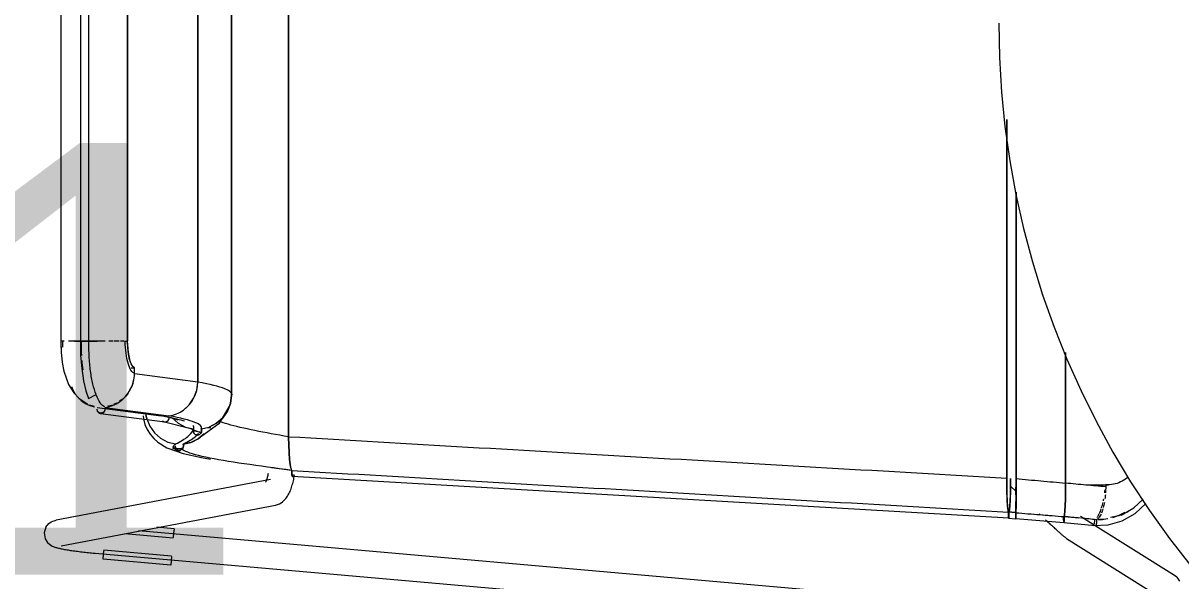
# Model space of a CAD drawing. Header units: millimetres. Extents: x 79795 to 317870, y -36033 to 97293.
# Drawn here: x 160825 to 161361, y 12047 to 12306 of the extents above; entities that cross this region are included whole.
import ezdxf

# ---------------------------------------------------------------- set-up
doc = ezdxf.new("R2010")
doc.units = ezdxf.units.MM
doc.header["$MEASUREMENT"] = 0
doc.layers.add('A-AREA-IDEN', color=7, linetype='CONTINUOUS', lineweight=9)
doc.layers.add('I-FURN', color=8, linetype='CONTINUOUS', lineweight=9)
doc.styles.add('Century Gothic', font='GOTHIC.TTF', dxfattribs={"height": 200})

msp = doc.modelspace()

# ---------------------------------------------------------------- linework, layer by layer
at = {"layer": 'I-FURN'}
for p, q in [((160948.06, 12497.27), (160948.06, 12113.87)), ((160948.06, 12113.87), (160948.06, 12497.27)), ((160921.55, 12477.97), (160921.55, 12133.18)), ((160921.55, 12133.18), (160921.55, 12477.97)), ((160905.96, 12471.93), (160905.96, 12139.22)), ((160905.96, 12139.22), (160905.96, 12471.93)), ((160842.59, 12453), (160842.59, 12158.15)), ((160851.63, 12453), (160851.63, 12158.15)), ((160855.59, 12158.15), (160855.59, 12453)), ((160873.43, 12453), (160873.43, 12158.15)), ((160873.49, 12158.15), (160873.49, 12453)), ((160921.71, 12133.72), (160921.71, 12438.52)), ((161277.09, 12305.57), (161277.41, 12289.58)), ((161277.41, 12289.58), (161278.37, 12273.61)), ((161278.37, 12273.61), (161279.97, 12257.69)), ((161279.97, 12257.69), (161282.2, 12241.85)), ((161280.79, 12260.89), (161280.79, 12094.62)), ((161280.79, 12094.62), (161280.79, 12260.89)), ((161282.2, 12241.85), (161285.07, 12226.11)), ((161285.07, 12226.11), (161288.56, 12210.49)), ((161285.11, 12227.19), (161285.11, 12094.36)), ((161285.11, 12094.36), (161285.11, 12227.19)), ((161288.56, 12210.49), (161292.67, 12195.03)), ((161292.67, 12195.03), (161297.4, 12179.75)), ((161297.4, 12179.75), (161302.73, 12164.66)), ((161302.73, 12164.66), (161308.67, 12149.81)), ((160842.59, 12158.15), (160842.7, 12153.12)), ((160842.59, 12158.15), (160842.76, 12158.15)), ((160844.08, 12158.15), (160842.61, 12158.15)), ((160848.69, 12158.15), (160846.11, 12158.15)), ((160848.84, 12158.15), (160851.87, 12158.15)), ((160851.87, 12158.15), (160848.86, 12158.15)), ((160851.63, 12158.15), (160851.72, 12151.61)), ((160851.63, 12158.15), (160851.7, 12158.15)), ((160855.48, 12158.15), (160851.63, 12158.15)), ((160851.7, 12158.15), (160851.89, 12158.15)), ((160851.89, 12158.15), (160852.2, 12158.15)), ((160852.2, 12158.15), (160852.59, 12158.15)), ((160852.59, 12158.15), (160853.04, 12158.15)), ((160853.04, 12158.15), (160853.53, 12158.15)), ((160853.53, 12158.15), (160854.03, 12158.15)), ((160854.03, 12158.15), (160854.51, 12158.15)), ((160854.51, 12158.15), (160854.92, 12158.15)), ((160854.92, 12158.15), (160855.25, 12158.15)), ((160855.25, 12158.15), (160855.48, 12158.15)), ((160855.56, 12158.15), (160859.37, 12158.15)), ((160859.37, 12158.15), (160855.56, 12158.15)), ((160863.12, 12158.15), (160859.57, 12158.15)), ((160866.59, 12158.15), (160864.75, 12158.15)), ((160869.58, 12158.15), (160867.11, 12158.15)), ((160871.9, 12158.15), (160870.16, 12158.15)), ((160873.6, 12155.11), (160873.49, 12158.15)), ((160873.92, 12152.26), (160873.6, 12155.11)), ((160842.7, 12153.12), (160843.21, 12148.3)), ((160851.72, 12151.61), (160852.21, 12145.48)), ((160874.43, 12149.77), (160873.92, 12152.26)), ((160875.1, 12147.78), (160874.43, 12149.77)), ((161308.07, 12092.42), (161308.07, 12152.97)), ((161308.07, 12152.97), (161308.07, 12092.42)), ((161308.67, 12149.81), (161315.19, 12135.2)), ((160843.21, 12148.3), (160844, 12144.26)), ((160844, 12144.26), (160846.12, 12138.21)), ((160852.21, 12145.48), (160853.05, 12139.86)), ((160875.08, 12145.79), (160876.75, 12145.79)), ((160875.89, 12146.43), (160875.1, 12147.78)), ((160876.75, 12145.79), (160875.89, 12146.43)), ((160876.68, 12143.08), (160876.75, 12145.79)), ((160905.96, 12139.22), (160876.68, 12143.08)), ((160846.12, 12138.21), (160848.52, 12134.33)), ((160853.05, 12139.86), (160854.15, 12135.17)), ((160905.48, 12135.45), (160905.96, 12139.22)), ((160848.52, 12134.33), (160850.81, 12131.86)), ((160854.15, 12135.17), (160855.31, 12131.72)), ((160855.31, 12131.72), (160858.85, 12133.48)), ((160904.16, 12131.9), (160905.48, 12135.45)), ((160921.71, 12133.72), (160920.91, 12128.68)), ((160921.55, 12133.18), (160921.08, 12129.39)), ((160921.08, 12129.39), (160921.55, 12133.18)), ((161315.19, 12135.2), (161322.3, 12120.86)), ((160850.81, 12131.86), (160854.71, 12129.18)), ((160854.71, 12129.18), (160854.9, 12129.08)), ((160859.34, 12127.54), (160889.03, 12123.69)), ((160862.87, 12127.08), (160865.31, 12126.76)), ((160862.88, 12127.51), (160892.58, 12123.67)), ((160899.34, 12126.3), (160902.08, 12128.79)), ((160902.08, 12128.79), (160904.16, 12131.9)), ((160920.84, 12128.53), (160915.73, 12119.88)), ((160920.91, 12128.68), (160919.54, 12125.51)), ((160921.08, 12129.39), (160919.71, 12125.82)), ((160919.72, 12125.82), (160921.08, 12129.39)), ((160860.9, 12124.7), (160890.67, 12120.84)), ((160880.68, 12123.57), (160880.82, 12122.15)), ((160880.82, 12122.15), (160881.48, 12119.65)), ((160882.34, 12122.3), (160881.97, 12124.04)), ((160881.97, 12124.04), (160882.34, 12122.29)), ((160882.34, 12122.29), (160883.74, 12118.78)), ((160894.54, 12122.44), (160888.25, 12123.82)), ((160892.2, 12121.38), (160892.5, 12121.76)), ((160892.5, 12121.76), (160892.69, 12122.21)), ((160892.69, 12122.21), (160892.77, 12122.7)), ((160892.77, 12122.7), (160892.74, 12123.2)), ((160894.07, 12122.68), (160896.95, 12120.18)), ((160896.98, 12121.68), (160894.54, 12122.44)), ((160917.54, 12122.69), (160914.67, 12120.18)), ((160914.67, 12120.18), (160917.55, 12122.68)), ((160919.71, 12125.82), (160917.54, 12122.69)), ((160917.55, 12122.68), (160919.72, 12125.82)), ((160881.48, 12119.65), (160882.51, 12117.28)), ((160882.51, 12117.28), (160883.89, 12115.08)), ((160883.74, 12118.78), (160885.91, 12115.7)), ((160889.61, 12121.37), (160890, 12121.08)), ((160890, 12121.08), (160890.44, 12120.89)), ((160890.44, 12120.89), (160890.91, 12120.83)), ((160890.59, 12120.86), (160902.21, 12117.89)), ((160890.91, 12120.83), (160891.38, 12120.89)), ((160891.38, 12120.89), (160891.82, 12121.08)), ((160891.82, 12121.08), (160892.2, 12121.38)), ((160896.95, 12120.18), (160900.34, 12118.42)), ((160900.34, 12118.42), (160904.06, 12117.53)), ((160902.21, 12117.89), (160907.53, 12115.72)), ((160903.77, 12116.85), (160907.66, 12116.02)), ((160903.86, 12116.57), (160903.9, 12117.06)), ((160903.89, 12117.06), (160903.86, 12116.56)), ((160903.94, 12116.07), (160903.86, 12116.57)), ((160903.86, 12116.56), (160903.94, 12116.07)), ((160904.06, 12117.53), (160903.89, 12117.06)), ((160903.9, 12117.06), (160904.06, 12117.53)), ((160915.73, 12119.88), (160906.19, 12112.9)), ((160907.56, 12117.53), (160911.28, 12118.42)), ((160907.56, 12117.53), (160907.72, 12117.06)), ((160907.73, 12117.06), (160907.56, 12117.53)), ((160907.76, 12116.57), (160907.68, 12116.07)), ((160907.68, 12116.07), (160907.76, 12116.56)), ((160907.72, 12117.06), (160907.76, 12116.57)), ((160907.76, 12116.56), (160907.73, 12117.06)), ((160914.67, 12120.18), (160911.28, 12118.43)), ((160911.28, 12118.42), (160914.67, 12120.18)), ((161322.3, 12120.86), (161329.97, 12106.82)), ((160883.89, 12115.08), (160885.57, 12113.11)), ((160885.57, 12113.11), (160887.53, 12111.37)), ((160885.91, 12115.7), (160888.74, 12113.22)), ((160887.53, 12111.37), (160891.65, 12108.86)), ((160888.74, 12113.22), (160892.06, 12111.48)), ((160892.06, 12111.48), (160895.69, 12110.57)), ((160902.79, 12111.31), (160899.17, 12110.52)), ((160899.17, 12110.52), (160902.79, 12111.3)), ((160906.11, 12112.96), (160902.79, 12111.31)), ((160902.79, 12111.3), (160904.36, 12111.95)), ((160904.14, 12115.62), (160903.94, 12116.07)), ((160903.94, 12116.07), (160904.14, 12115.62)), ((160904.46, 12115.24), (160904.14, 12115.62)), ((160904.14, 12115.62), (160904.46, 12115.24)), ((160906.19, 12112.9), (160904.44, 12112.01)), ((160904.86, 12114.95), (160904.46, 12115.24)), ((160904.46, 12115.24), (160904.86, 12114.94)), ((160905.32, 12114.76), (160904.86, 12114.95)), ((160904.86, 12114.94), (160905.32, 12114.75)), ((160904.99, 12112.27), (160906.11, 12112.94)), ((160905.81, 12114.69), (160905.32, 12114.76)), ((160905.32, 12114.75), (160905.81, 12114.69)), ((160906.3, 12114.76), (160905.81, 12114.69)), ((160905.81, 12114.69), (160906.3, 12114.75)), ((160908.95, 12115.35), (160906.11, 12112.96)), ((160906.11, 12112.94), (160908.95, 12115.35)), ((160906.76, 12114.95), (160906.3, 12114.76)), ((160906.3, 12114.75), (160906.76, 12114.94)), ((160907.16, 12115.24), (160906.76, 12114.95)), ((160906.76, 12114.94), (160907.17, 12115.24)), ((160907.48, 12115.62), (160907.16, 12115.24)), ((160907.17, 12115.24), (160907.48, 12115.62)), ((160907.68, 12116.07), (160907.48, 12115.62)), ((160907.48, 12115.62), (160907.68, 12116.07)), ((160948.06, 12113.87), (160948.11, 12110.11)), ((160948.12, 12110.1), (160948.06, 12113.8)), ((160891.65, 12108.86), (160899.27, 12106.19)), ((160894.77, 12109.66), (160894.44, 12108.5)), ((160894.44, 12108.5), (160898.29, 12108.69)), ((160895.56, 12109.11), (160895.48, 12109.6)), ((160895.48, 12109.6), (160895.56, 12109.11)), ((160895.52, 12110.1), (160895.69, 12110.57)), ((160895.69, 12110.57), (160895.52, 12110.1)), ((160895.75, 12108.66), (160895.56, 12109.11)), ((160895.56, 12109.11), (160895.75, 12108.65)), ((160896.06, 12108.27), (160895.75, 12108.66)), ((160895.75, 12108.65), (160896.06, 12108.26)), ((160896.45, 12107.97), (160896.06, 12108.27)), ((160896.06, 12108.26), (160896.45, 12107.96)), ((160896.91, 12107.77), (160896.45, 12107.97)), ((160896.45, 12107.96), (160896.91, 12107.77)), ((160897.39, 12107.7), (160896.91, 12107.77)), ((160896.91, 12107.77), (160897.39, 12107.69)), ((160897.88, 12107.76), (160897.39, 12107.7)), ((160897.39, 12107.69), (160897.88, 12107.75)), ((160898.34, 12107.94), (160897.88, 12107.76)), ((160897.88, 12107.75), (160898.34, 12107.94)), ((160898.74, 12108.23), (160898.34, 12107.94)), ((160898.34, 12107.94), (160898.74, 12108.23)), ((160899.06, 12108.61), (160898.74, 12108.23)), ((160898.74, 12108.23), (160899.06, 12108.6)), ((160899.26, 12109.06), (160899.06, 12108.61)), ((160899.06, 12108.6), (160899.27, 12109.05)), ((160899.17, 12110.52), (160899.32, 12110.05)), ((160899.33, 12110.05), (160899.17, 12110.52)), ((160899.35, 12109.55), (160899.26, 12109.06)), ((160899.27, 12109.05), (160899.36, 12109.55)), ((160899.27, 12106.19), (160907.79, 12104.3)), ((160899.32, 12110.05), (160899.35, 12109.55)), ((160899.36, 12109.55), (160899.33, 12110.05)), ((160948.11, 12110.11), (160948.27, 12106.57)), ((160948.27, 12106.57), (160948.12, 12110.04)), ((160948.27, 12106.57), (160948.51, 12103.47)), ((160948.51, 12103.47), (160948.27, 12106.52)), ((161329.97, 12106.82), (161338.19, 12093.1)), ((160907.79, 12104.3), (160911.86, 12103.57)), ((160948.51, 12103.47), (160948.82, 12100.97)), ((160948.82, 12100.97), (160948.51, 12103.44)), ((160948.82, 12100.97), (160949.18, 12099.23)), ((160949.19, 12099.23), (160948.82, 12100.96)), ((160938.14, 12094.51), (160938.25, 12094.87)), ((160938.25, 12094.87), (160938.36, 12095.27)), ((160938.36, 12095.27), (160938.46, 12095.69)), ((160938.46, 12095.69), (160938.57, 12096.14)), ((160938.57, 12096.14), (160938.67, 12096.61)), ((160938.67, 12096.61), (160938.77, 12097.1)), ((160949.18, 12099.23), (160949.59, 12098.32)), ((160949.59, 12098.32), (160949.19, 12099.23)), ((160949.57, 12097.85), (160949.56, 12097.36)), ((160949.56, 12097.35), (160949.57, 12097.85)), ((160949.56, 12097.36), (160949.57, 12096.86)), ((160949.57, 12096.86), (160949.56, 12097.35)), ((160949.59, 12098.32), (160949.57, 12097.85)), ((160949.57, 12097.85), (160949.59, 12098.32)), ((160949.57, 12096.86), (160949.59, 12096.41)), ((160949.59, 12096.41), (160949.57, 12096.86)), ((160949.59, 12096.41), (160949.63, 12096.02)), ((160949.63, 12096.02), (160949.59, 12096.41)), ((160949.63, 12096.02), (160949.67, 12095.73)), ((160949.67, 12095.72), (160949.63, 12096.02)), ((160949.77, 12095.46), (160949.83, 12095.52)), ((160949.83, 12095.52), (160949.77, 12095.46)), ((161281.68, 12076.17), (160949.77, 12095.46)), ((160949.88, 12095.71), (160949.92, 12096)), ((160949.92, 12095.99), (160949.88, 12095.7)), ((160949.92, 12096), (160949.96, 12096.38)), ((160949.96, 12096.37), (160949.92, 12095.99)), ((160950.42, 12094.19), (160950.56, 12094.87)), ((160950.56, 12094.87), (160950.68, 12095.56)), ((160950.68, 12095.56), (160950.8, 12096.27)), ((160939.69, 12094.06), (160840.4, 12075.24)), ((160937.46, 12092.84), (160937.48, 12092.86)), ((160937.48, 12092.86), (160937.52, 12092.93)), ((160937.52, 12092.93), (160937.57, 12093.02)), ((160937.57, 12093.02), (160937.64, 12093.17)), ((160937.64, 12093.17), (160937.73, 12093.37)), ((160937.73, 12093.37), (160937.83, 12093.6)), ((160937.83, 12093.6), (160937.93, 12093.87)), ((160937.93, 12093.87), (160938.03, 12094.17)), ((160938.03, 12094.17), (160938.14, 12094.51)), ((160948.99, 12089.2), (160949.21, 12089.78)), ((160949.21, 12089.78), (160949.42, 12090.37)), ((160949.42, 12090.37), (160949.61, 12090.97)), ((160949.61, 12090.97), (160949.79, 12091.59)), ((160949.79, 12091.59), (160949.96, 12092.22)), ((160949.96, 12092.22), (160950.13, 12092.86)), ((160950.13, 12092.86), (160950.28, 12093.52)), ((160950.28, 12093.52), (160950.42, 12094.19)), ((161280.79, 12094.62), (161280.82, 12090.84)), ((161280.82, 12090.84), (161280.89, 12087.27)), ((161282.43, 12091.13), (161285.1, 12088.56)), ((161282.47, 12087.28), (161282.55, 12090.83)), ((161282.55, 12090.83), (161282.58, 12094.51)), ((161284.99, 12087.01), (161284.98, 12090.57)), ((161284.98, 12090.57), (161284.99, 12087.01)), ((161285.11, 12094.36), (161285.1, 12090.57)), ((161285.1, 12090.57), (161285.11, 12094.36)), ((161285.1, 12090.57), (161285.1, 12087.01)), ((161285.1, 12087), (161285.1, 12090.57)), ((161308.05, 12088.65), (161308.07, 12092.42)), ((161308.07, 12092.3), (161308.05, 12088.65)), ((161318.11, 12091.71), (161327.87, 12091.71)), ((161326.63, 12091.76), (161326.63, 12090.72)), ((161338.19, 12093.1), (161346.96, 12079.72)), ((160945.29, 12083.81), (160945.88, 12084.32)), ((160945.88, 12084.32), (160946.4, 12084.84)), ((160946.4, 12084.84), (160946.86, 12085.37)), ((160946.86, 12085.37), (160947.26, 12085.9)), ((160947.26, 12085.9), (160947.62, 12086.44)), ((160947.62, 12086.44), (160947.94, 12086.98)), ((160947.94, 12086.98), (160948.23, 12087.51)), ((160948.23, 12087.51), (160948.5, 12088.07)), ((160948.5, 12088.07), (160948.75, 12088.63)), ((160948.75, 12088.63), (160948.99, 12089.2)), ((161280.89, 12087.27), (161281.02, 12084.14)), ((161281.02, 12084.14), (161281.18, 12081.64)), ((161282.18, 12081.66), (161282.35, 12084.16)), ((161282.35, 12084.16), (161282.47, 12087.28)), ((161285.1, 12087), (161285.09, 12083.87)), ((161285.09, 12083.87), (161285.1, 12087)), ((161307.86, 12082.02), (161307.97, 12085.12)), ((161307.97, 12085.05), (161307.86, 12082.02)), ((161307.97, 12085.12), (161308.05, 12088.56)), ((161308.05, 12088.56), (161307.97, 12085.05)), ((161339.7, 12081), (161343.92, 12085.03)), ((160842.64, 12063.45), (160941.93, 12082.27)), ((160941.93, 12082.27), (160942.91, 12082.52)), ((160942.91, 12082.52), (160943.81, 12082.89)), ((160943.81, 12082.89), (160944.6, 12083.33)), ((160944.6, 12083.33), (160945.29, 12083.81)), ((161281.18, 12081.64), (161281.37, 12079.89)), ((161281.37, 12079.89), (161281.58, 12079)), ((161281.58, 12079), (161281.57, 12078.53)), ((161281.78, 12079.01), (161281.99, 12079.91)), ((161281.79, 12078.54), (161281.78, 12079.01)), ((161281.99, 12079.91), (161282.18, 12081.66)), ((161285.01, 12081.39), (161284.99, 12083.89)), ((161284.99, 12083.88), (161285.01, 12081.38)), ((161285.02, 12079.64), (161285.01, 12081.39)), ((161285.01, 12081.38), (161285.02, 12079.63)), ((161285.03, 12078.27), (161285.04, 12078.74)), ((161285.04, 12078.74), (161285.03, 12078.27)), ((161285.06, 12079.62), (161285.05, 12078.73)), ((161285.05, 12078.73), (161285.06, 12079.62)), ((161285.05, 12078.73), (161285.05, 12078.26)), ((161285.05, 12078.26), (161285.05, 12078.73)), ((161285.08, 12081.37), (161285.06, 12079.62)), ((161285.06, 12079.62), (161285.08, 12081.37)), ((161285.09, 12083.87), (161285.08, 12081.37)), ((161285.08, 12081.37), (161285.09, 12083.87)), ((161307.53, 12077.81), (161307.71, 12079.54)), ((161307.71, 12079.52), (161307.53, 12077.81)), ((161307.71, 12079.54), (161307.86, 12082.02)), ((161307.86, 12081.98), (161307.71, 12079.54)), ((161333.87, 12077.63), (161339.7, 12081)), ((161340.28, 12078.32), (161345.28, 12082.92)), ((161346.96, 12079.72), (161356.26, 12066.7)), ((160835.64, 12072.1), (160836.97, 12073.68)), ((160836.97, 12073.68), (160838.05, 12074.43)), ((160838.05, 12074.43), (160838.85, 12074.8)), ((160838.85, 12074.8), (160839.47, 12075.02)), ((160839.47, 12075.02), (160839.99, 12075.15)), ((160839.99, 12075.15), (160840.4, 12075.24)), ((161281.57, 12078.53), (161281.57, 12078.04)), ((161281.57, 12078.04), (161281.58, 12077.55)), ((161281.58, 12077.55), (161281.59, 12077.1)), ((161281.59, 12077.1), (161281.61, 12076.72)), ((161281.61, 12076.72), (161281.63, 12076.42)), ((161281.63, 12076.42), (161281.66, 12076.23)), ((161281.66, 12076.23), (161281.68, 12076.17)), ((161281.68, 12076.17), (161281.71, 12076.24)), ((161281.68, 12076.16), (161285.04, 12075.9)), ((161281.71, 12076.24), (161281.74, 12076.43)), ((161281.74, 12076.43), (161281.76, 12076.72)), ((161281.76, 12076.72), (161281.78, 12077.1)), ((161281.78, 12077.1), (161281.79, 12077.56)), ((161281.79, 12078.05), (161281.79, 12078.54)), ((161281.79, 12077.56), (161281.79, 12078.05)), ((161285.03, 12077.77), (161285.03, 12078.27)), ((161285.03, 12078.27), (161285.03, 12077.77)), ((161285.03, 12077.28), (161285.03, 12077.77)), ((161285.03, 12077.77), (161285.03, 12077.28)), ((161285.04, 12076.83), (161285.03, 12077.28)), ((161285.03, 12077.28), (161285.04, 12076.83)), ((161285.04, 12076.45), (161285.04, 12076.83)), ((161285.04, 12076.83), (161285.04, 12076.44)), ((161285.04, 12076.15), (161285.04, 12076.45)), ((161285.04, 12076.44), (161285.04, 12076.15)), ((161285.05, 12076.15), (161285.04, 12075.96)), ((161285.04, 12075.97), (161285.04, 12076.15)), ((161285.04, 12076.15), (161285.04, 12075.96)), ((161285.04, 12075.96), (161285.05, 12076.15)), ((161285.04, 12075.9), (161285.04, 12075.97)), ((161285.04, 12075.96), (161285.04, 12075.9)), ((161285.04, 12075.96), (161285.04, 12075.89)), ((161285.04, 12075.89), (161285.04, 12075.96)), ((161307.24, 12074.07), (161285.04, 12075.89)), ((161285.05, 12078.26), (161285.05, 12077.77)), ((161285.05, 12077.76), (161285.05, 12078.26)), ((161285.05, 12077.77), (161285.05, 12077.28)), ((161285.05, 12077.27), (161285.05, 12077.76)), ((161285.05, 12077.28), (161285.05, 12076.83)), ((161285.05, 12076.82), (161285.05, 12077.27)), ((161285.05, 12076.83), (161285.05, 12076.44)), ((161285.05, 12076.44), (161285.05, 12076.82)), ((161285.05, 12076.44), (161285.05, 12076.15)), ((161285.05, 12076.15), (161285.05, 12076.44)), ((161296.29, 12077.8), (161295.78, 12078.28)), ((161299.26, 12074.98), (161298.77, 12075.44)), ((161299.73, 12074.54), (161299.26, 12074.98)), ((161300.2, 12074.1), (161299.73, 12074.54)), ((161300.67, 12073.66), (161300.2, 12074.1)), ((161301.12, 12073.24), (161300.67, 12073.66)), ((161307.14, 12076.43), (161307.15, 12076.91)), ((161307.15, 12076.9), (161307.14, 12076.43)), ((161307.14, 12076.43), (161307.14, 12075.93)), ((161307.14, 12075.94), (161307.14, 12076.43)), ((161307.14, 12075.45), (161307.14, 12075.94)), ((161307.14, 12075.93), (161307.14, 12075.44)), ((161307.16, 12074.99), (161307.14, 12075.45)), ((161307.14, 12075.44), (161307.16, 12074.99)), ((161307.17, 12074.61), (161307.19, 12074.32)), ((161307.19, 12074.32), (161307.17, 12074.61)), ((161307.19, 12074.32), (161307.22, 12074.13)), ((161307.22, 12074.13), (161307.19, 12074.32)), ((161307.22, 12074.13), (161307.24, 12074.07)), ((161307.24, 12074.07), (161307.22, 12074.13)), ((161307.27, 12074.14), (161307.24, 12074.07)), ((161307.24, 12074.07), (161307.27, 12074.13)), ((161321.73, 12072.64), (161307.24, 12074.07)), ((161307.27, 12074.13), (161307.29, 12074.32)), ((161307.29, 12074.32), (161307.31, 12074.62)), ((161307.31, 12074.62), (161307.29, 12074.33)), ((161307.33, 12075.01), (161307.31, 12074.62)), ((161307.31, 12074.62), (161307.33, 12075)), ((161307.33, 12075), (161307.34, 12075.46)), ((161307.34, 12075.46), (161307.33, 12075.01)), ((161307.34, 12076.92), (161307.53, 12077.81)), ((161307.53, 12077.8), (161307.34, 12076.92)), ((161307.34, 12076.45), (161307.34, 12076.92)), ((161307.34, 12076.92), (161307.34, 12076.45)), ((161307.35, 12075.95), (161307.34, 12076.45)), ((161307.34, 12076.45), (161307.35, 12075.95)), ((161307.34, 12075.46), (161307.35, 12075.95)), ((161307.35, 12075.95), (161307.34, 12075.46)), ((161321.33, 12072.95), (161314.88, 12076.99)), ((161327.75, 12073.05), (161334.27, 12074.93)), ((161334.27, 12074.93), (161340.28, 12078.32)), ((160835.64, 12072.1), (160834.81, 12069.35)), ((160834.81, 12069.35), (160835.29, 12066.59)), ((160872.14, 12069.05), (160894.62, 12067.08)), ((161302.86, 12032.98), (160878.51, 12070.26)), ((160894.99, 12071.31), (160887.09, 12072)), ((160894.81, 12069.27), (160894.63, 12067.2)), ((160894.99, 12071.31), (160894.81, 12069.27)), ((161301.56, 12072.83), (161301.12, 12073.24)), ((161302, 12072.42), (161301.56, 12072.83)), ((161302.42, 12072.03), (161302, 12072.42)), ((161302.84, 12071.65), (161302.42, 12072.03)), ((161303.24, 12071.28), (161302.84, 12071.65)), ((161303.63, 12070.93), (161303.24, 12071.28)), ((161304.01, 12070.58), (161303.63, 12070.93)), ((161304.37, 12070.26), (161304.01, 12070.58)), ((161304.72, 12069.94), (161304.37, 12070.26)), ((161305.06, 12069.64), (161304.72, 12069.94)), ((161305.38, 12069.35), (161305.06, 12069.64)), ((161305.69, 12069.08), (161305.38, 12069.35)), ((161305.99, 12068.82), (161305.69, 12069.08)), ((161306.26, 12068.58), (161305.99, 12068.82)), ((161306.53, 12068.35), (161306.26, 12068.58)), ((161306.78, 12068.13), (161306.53, 12068.35)), ((161307.02, 12067.93), (161306.78, 12068.13)), ((161307.25, 12067.74), (161307.02, 12067.93)), ((161320.84, 12072.77), (161327.75, 12073.05)), ((161358.47, 12049.68), (161321.7, 12072.71)), ((160835.29, 12066.59), (160836.33, 12064.94)), ((160836.33, 12064.94), (160837.24, 12064.08)), ((160837.24, 12064.08), (160837.95, 12063.61)), ((160837.95, 12063.61), (160838.51, 12063.3)), ((160838.51, 12063.3), (160838.98, 12063.09)), ((160838.98, 12063.09), (160839.41, 12062.92)), ((160839.41, 12062.92), (160839.81, 12062.78)), ((160839.81, 12062.78), (160840.21, 12062.65)), ((160840.21, 12062.65), (160840.6, 12062.54)), ((161307.48, 12067.56), (161307.25, 12067.74)), ((161307.7, 12067.39), (161307.48, 12067.56)), ((161307.93, 12067.22), (161307.7, 12067.39)), ((161308.19, 12067.03), (161307.93, 12067.22)), ((161308.51, 12066.82), (161308.19, 12067.03)), ((161308.51, 12066.82), (161352.09, 12039.51)), ((161356.26, 12066.7), (161366.06, 12054.06)), ((160840.6, 12062.54), (160841.01, 12062.43)), ((160841.01, 12062.43), (160841.42, 12062.32)), ((160841.42, 12062.32), (160841.85, 12062.22)), ((160841.85, 12062.22), (160842.29, 12062.13)), ((160842.29, 12062.13), (160842.75, 12062.03)), ((160842.75, 12062.03), (160843.23, 12061.93)), ((160843.23, 12061.93), (160843.72, 12061.84)), ((160843.72, 12061.84), (160844.24, 12061.74)), ((160844.24, 12061.74), (160844.77, 12061.65)), ((160844.77, 12061.65), (160845.32, 12061.56)), ((160845.32, 12061.56), (160845.89, 12061.47)), ((160845.89, 12061.47), (160846.48, 12061.37)), ((160846.48, 12061.37), (160847.08, 12061.28)), ((160847.08, 12061.28), (160847.7, 12061.19)), ((160847.7, 12061.19), (160848.33, 12061.1)), ((160848.33, 12061.1), (160848.98, 12061.01)), ((160848.98, 12061.01), (160849.65, 12060.93)), ((160849.65, 12060.93), (160850.32, 12060.84)), ((160850.32, 12060.84), (160851.01, 12060.75)), ((160851.01, 12060.75), (160851.71, 12060.67)), ((160851.71, 12060.67), (160852.42, 12060.59)), ((160852.42, 12060.59), (160853.13, 12060.5)), ((160853.13, 12060.5), (160853.86, 12060.42)), ((160853.86, 12060.42), (160854.59, 12060.35)), ((160854.59, 12060.35), (160855.33, 12060.27)), ((160855.33, 12060.27), (160856.08, 12060.2)), ((160856.08, 12060.2), (160856.83, 12060.12)), ((160856.83, 12060.12), (160857.58, 12060.05)), ((160857.58, 12060.05), (160858.33, 12059.99)), ((160858.33, 12059.99), (160858.49, 12059.97)), ((160858.49, 12059.97), (161301.81, 12021.03)), ((160862.09, 12057.16), (160862.27, 12059.2)), ((160862.27, 12059.2), (160862.45, 12061.27)), ((160893.88, 12058.63), (160862.46, 12061.39)), ((160893.86, 12058.51), (160893.68, 12056.44)), ((160893.5, 12054.4), (160862.09, 12057.16)), ((160893.68, 12056.44), (160893.5, 12054.4)), ((161359.59, 12048.79), (161358.47, 12049.68)), ((161359.59, 12048.79), (161360.81, 12047.06))]:
    msp.add_line(p, q, dxfattribs=at)
for centre, major_axis, ratio, start_param, end_param in [((160846.87, 12158.15), (0, -12.4), 0.287441, 4.712389, 4.932602), ((160858.34, 12158.15), (-15.75, 0), 0.000004, 2.669107, 2.851347), ((160890.89, 12139.35), (0, 15.78), 0.955139, 3.737469, 4.704147), ((160890.9, 12122.79), (0, 1.96), 0.955139, 2.379629, 4.923331), ((160890.89, 12139.35), (0, 15.78), 0.955139, 3.254129, 3.495629), ((160890.89, 12139.35), (0, 15.78), 0.955139, 3.495799, 3.737346)]:
    msp.add_ellipse(centre, major_axis=major_axis, ratio=ratio, start_param=start_param, end_param=end_param, dxfattribs=at)
for points in [[(160842.87, 12153.55), (160842.74, 12155.02), (160842.67, 12156.57), (160842.68, 12158.15)], [(160852.26, 12151.55), (160852.15, 12153.73), (160852.12, 12155.93), (160852.16, 12158.15)], [(160876.67, 12143.33), (160876.11, 12143.45), (160875.01, 12144.4), (160873.61, 12147.72), (160872.65, 12152.52), (160872.39, 12156.25), (160872.36, 12158.15)], [(160873.44, 12157.31), (160873.5, 12154.53), (160873.86, 12151.99), (160874.38, 12149.77)], [(160852.84, 12144.99), (160852.66, 12146.41), (160852.49, 12147.86), (160852.38, 12149.33)], [(160862.88, 12127.51), (160864.12, 12127.66), (160866.5, 12128.24), (160869.84, 12130.01), (160872.67, 12132.54), (160874.87, 12135.68), (160876.28, 12139.28), (160876.64, 12141.78), (160876.68, 12143.08)], [(160862.89, 12127.72), (160862.16, 12128.07), (160860.75, 12129.38), (160859.49, 12131.85), (160858.92, 12133.31)], [(160921.55, 12133.18), (160921.65, 12133.36), (160921.71, 12133.54), (160921.71, 12133.72)], [(160858, 12127.98), (160857.32, 12128.14), (160856.65, 12128.34), (160855.99, 12128.59)], [(160866.47, 12128.6), (160865.79, 12128.34), (160865.09, 12128.18), (160864.39, 12128.03)], [(160868.39, 12129.5), (160867.92, 12129.24), (160867.44, 12129.05), (160866.94, 12128.89)], [(160899.9, 12121.07), (160898.01, 12121.73), (160895.2, 12122.38), (160892.16, 12123.04)], [(160907.56, 12117.53), (160908.11, 12118.56), (160906.14, 12120.6), (160898.08, 12122.65), (160892.58, 12123.67)], [(160904.06, 12117.53), (160904.35, 12118.08), (160904.21, 12118.62), (160903.64, 12119.17)], [(160912.03, 12117.92), (160911.56, 12117.98), (160911.09, 12118.03), (160910.63, 12118.09)], [(161114.3, 12104.21), (161058.84, 12107.4), (161003.42, 12110.6), (160948.06, 12113.8)], [(161280.79, 12094.62), (161225.26, 12097.82), (161169.73, 12101.01), (161114.3, 12104.21)], [(160949.57, 12098.34), (160946.45, 12098.73), (160943.29, 12099.13), (160940.17, 12099.53)], [(160949.59, 12098.32), (161004.82, 12095.1), (161115.42, 12088.66), (161226.18, 12082.22), (161281.58, 12079)], [(161296.6, 12093.33), (161292.77, 12093.67), (161288.94, 12094.01), (161285.11, 12094.36)], [(161308.07, 12092.3), (161304.25, 12092.64), (161300.43, 12092.98), (161296.6, 12093.33)], [(161326.63, 12090.72), (161323.6, 12090.98), (161317.46, 12091.52), (161311.21, 12092.11), (161308.07, 12092.42)], [(161326.63, 12090.72), (161326.62, 12089.77), (161326.58, 12088.84), (161326.53, 12087.94)], [(161328.14, 12091.71), (161327.64, 12091.7), (161327.13, 12091.72), (161326.63, 12091.76)], [(161325.56, 12084.19), (161325.63, 12084.52), (161325.7, 12084.86), (161325.77, 12085.2)], [(161326.21, 12087.88), (161326.28, 12088.35), (161326.33, 12088.83), (161326.38, 12089.3)], [(161326.46, 12087), (161326.41, 12086.39), (161326.34, 12085.79), (161326.27, 12085.2)], [(161285.05, 12078.73), (161284.47, 12078.78), (161283.32, 12078.87), (161282.16, 12078.96), (161281.58, 12079)], [(161281.78, 12079.01), (161281.8, 12078.42), (161281.8, 12076.91), (161281.72, 12076.17), (161281.68, 12076.16)], [(161285.04, 12078.74), (161284.49, 12078.79), (161283.41, 12078.88), (161282.32, 12078.97), (161281.78, 12079.01)], [(161285.05, 12078.73), (161288.77, 12078.43), (161296.2, 12077.83), (161303.63, 12077.22), (161307.34, 12076.92)], [(161323.72, 12078.31), (161324.01, 12078.95), (161324.29, 12079.69), (161324.55, 12080.51)], [(161325.35, 12080.46), (161325.14, 12079.73), (161324.9, 12079.09), (161324.66, 12078.5)], [(161324.71, 12080.93), (161324.96, 12081.74), (161325.19, 12082.61), (161325.41, 12083.53)], [(161326.02, 12083.51), (161325.88, 12082.67), (161325.72, 12081.86), (161325.53, 12081.13)], [(161314.88, 12076.2), (161312.38, 12076.44), (161309.86, 12076.68), (161307.34, 12076.92)], [(161314.23, 12076.2), (161311.95, 12076.43), (161309.65, 12076.66), (161307.34, 12076.89)], [(161322.29, 12075.48), (161320.03, 12075.7), (161317.73, 12075.92), (161315.42, 12076.15)], [(161320.99, 12072.83), (161321.03, 12072.87), (161321.13, 12072.99), (161321.26, 12073.29), (161321.38, 12073.67), (161321.47, 12074.13), (161321.53, 12074.62), (161321.57, 12075.12), (161321.56, 12075.43), (161321.56, 12075.58)], [(161324.46, 12078.03), (161324.13, 12077.34), (161323.43, 12076.19), (161322.68, 12075.63), (161322.29, 12075.48)], [(161322.65, 12076.49), (161322.97, 12076.9), (161323.29, 12077.42), (161323.6, 12078.06)], [(161323.12, 12075.52), (161324.02, 12075.54), (161324.92, 12075.6), (161325.81, 12075.7)], [(161327.57, 12075.83), (161326.34, 12075.63), (161325.08, 12075.6), (161323.82, 12075.59)]]:
    msp.add_open_spline(points, degree=3, dxfattribs=at)
for points, knots in [([(160858.85, 12133.48), (160858.31, 12134.9), (160857.31, 12138.23), (160856.22, 12144.29), (160855.59, 12151.15), (160855.52, 12155.8), (160855.56, 12158.15)], [0.3397465, 0.3397465, 0.3397465, 0.3397465, 0.5, 0.6666667, 0.8333333, 0.9999948, 0.9999948, 0.9999948, 0.9999948]), ([(160876.11, 12139.49), (160875.79, 12138.28), (160874.36, 12134.78), (160871.91, 12131.48), (160869.76, 12130.35)], [-0.8309955, -0.8309955, -0.8309955, -0.8309955, -0.6666667, -0.3333333, -0.3333333, -0.3333333, -0.3333333]), ([(160921.71, 12133.72), (160921.71, 12134.55), (160919.32, 12136.38), (160911.68, 12138.21), (160905.96, 12139.22)], [0.0892847, 0.0892847, 0.0892847, 0.0892847, 0.5, 1, 1, 1, 1]), ([(160847.43, 12137.28), (160847.62, 12136.76), (160848.18, 12135.42), (160848.92, 12134.16), (160849.45, 12133.44)], [0.260519, 0.260519, 0.260519, 0.260519, 0.3333333, 0.4544474, 0.4544474, 0.4544474, 0.4544474]), ([(160850.08, 12132.64), (160850.87, 12131.7), (160852.69, 12130.02), (160855.5, 12128.43), (160857.42, 12127.96), (160858.15, 12127.8)], [0.5, 0.5, 0.5, 0.5, 0.6666667, 0.8333333, 0.9365189, 0.9365189, 0.9365189, 0.9365189]), ([(160859.3, 12126.66), (160859.29, 12126.52), (160859.31, 12126.3), (160859.38, 12126), (160859.47, 12125.74), (160859.66, 12125.42), (160859.95, 12125.1), (160860.3, 12124.87), (160860.65, 12124.73), (160860.96, 12124.68), (160861.24, 12124.68), (160861.5, 12124.71), (160861.75, 12124.79), (160862.01, 12124.9), (160862.32, 12125.09), (160862.64, 12125.41), (160862.88, 12125.81), (160862.99, 12126.17), (160863.04, 12126.43), (160863.06, 12126.59), (160863.06, 12126.66)], [0.1111111, 0.1111111, 0.1111111, 0.1111111, 0.1666667, 0.1944444, 0.2222222, 0.2777778, 0.3333333, 0.3888889, 0.4444444, 0.4791667, 0.5138889, 0.5486111, 0.5833333, 0.6180556, 0.6527778, 0.7222222, 0.7916667, 0.8263889, 0.8611111, 0.8888889, 0.8888889, 0.8888889, 0.8888889]), ([(160862.97, 12126.26), (160862.93, 12126.15), (160862.83, 12125.91), (160862.55, 12125.5), (160862.01, 12125.05), (160861.14, 12124.79), (160860.35, 12125.02), (160859.84, 12125.42), (160859.55, 12125.8), (160859.36, 12126.26), (160859.32, 12126.59), (160859.31, 12126.75)], [-0.8125, -0.8125, -0.8125, -0.8125, -0.765625, -0.71875, -0.625, -0.5, -0.375, -0.3125, -0.25, -0.1875, -0.125, -0.125, -0.125, -0.125]), ([(160895.69, 12110.57), (160898.09, 12111.73), (160901.52, 12113.82), (160903.3, 12115.92), (160903.77, 12116.85)], [0, 0, 0, 0, 0.5, 0.9025383, 0.9025383, 0.9025383, 0.9025383]), ([(160948.06, 12113.87), (160942.67, 12114.85), (160931.89, 12116.79), (160921.18, 12119.23), (160916.93, 12120.69), (160915.78, 12121.17)], [0, 0, 0, 0, 0.25, 0.5, 0.625, 0.625, 0.625, 0.625]), ([(160899.17, 12110.52), (160901.58, 12111.69), (160904.24, 12113.32), (160905.91, 12114.94), (160906.3, 12115.4)], [0, 0, 0, 0, 0.5, 0.6963068, 0.6963068, 0.6963068, 0.6963068]), ([(160897.9, 12106.8), (160897.27, 12107.03), (160894.36, 12108.29), (160894.13, 12109.55), (160895.69, 12110.57)], [0.6929173, 0.6929173, 0.6929173, 0.6929173, 0.75, 1, 1, 1, 1]), ([(160949.59, 12098.32), (160942.04, 12099.34), (160926.82, 12101.37), (160908.39, 12104.42), (160900.09, 12106.86), (160898.49, 12108.28), (160898.29, 12108.69)], [0, 0, 0, 0, 0.25, 0.5, 0.75, 0.8499411, 0.8499411, 0.8499411, 0.8499411]), ([(161336.52, 12094.87), (161335.61, 12094.11), (161332.61, 12092.18), (161329.01, 12091.55), (161326.63, 12091.76)], [0.5, 0.5, 0.5, 0.5, 0.6666667, 1, 1, 1, 1]), ([(161281.58, 12079), (161281.44, 12079.28), (161281.23, 12080.67), (161281.01, 12084.03), (161280.89, 12087.19), (161280.81, 12090.8), (161280.79, 12093.35), (161280.79, 12094.62)], [-1, -1, -1, -1, -0.666667, -0.5, -0.333333, -0.166667, 0, 0, 0, 0]), ([(161282.58, 12094.51), (161282.58, 12092), (161282.52, 12088.23), (161282.35, 12084.04), (161282.14, 12080.69), (161281.93, 12079.3), (161281.78, 12079.01)], [-0.996036, -0.996036, -0.996036, -0.996036, -0.6666667, -0.5, -0.3333333, 0, 0, 0, 0]), ([(161281.68, 12076.16), (161281.66, 12076.17), (161281.64, 12076.3), (161281.61, 12076.7), (161281.59, 12077.08), (161281.58, 12077.54), (161281.57, 12078.03), (161281.57, 12078.54), (161281.58, 12078.85), (161281.58, 12079)], [-0.498493, -0.498493, -0.498493, -0.498493, -0.375, -0.3125, -0.25, -0.1875, -0.125, -0.0625, 0, 0, 0, 0]), ([(161285.04, 12078.74), (161288.73, 12078.43), (161294.06, 12077.99), (161299.39, 12077.55), (161301.04, 12077.41)], [0, 0, 0, 0, 0.5, 0.7233886, 0.7233886, 0.7233886, 0.7233886]), ([(161337.75, 12079.69), (161336.86, 12079.12), (161334.04, 12077.45), (161330.93, 12076.84), (161328.79, 12076.56)], [0.591443, 0.591443, 0.591443, 0.591443, 0.6666667, 0.8236682, 0.8236682, 0.8236682, 0.8236682]), ([(161329.9, 12076.56), (161331.24, 12076.95), (161333.2, 12077.68), (161335.03, 12078.69), (161335.6, 12079.04)], [0.2297626, 0.2297626, 0.2297626, 0.2297626, 0.3333333, 0.3824546, 0.3824546, 0.3824546, 0.3824546]), ([(161322.29, 12075.48), (161322.31, 12075.34), (161322.34, 12075.05), (161322.36, 12074.63), (161322.35, 12074.26), (161322.32, 12073.96), (161322.29, 12073.7), (161322.24, 12073.44), (161322.18, 12073.22), (161322.11, 12073.03), (161322.01, 12072.83), (161321.93, 12072.73), (161321.88, 12072.69)], [0, 0, 0, 0, 0.0555556, 0.1111111, 0.1666667, 0.1944444, 0.2222222, 0.2777778, 0.3055556, 0.3333333, 0.3888889, 0.4444444, 0.4444444, 0.4444444, 0.4444444])]:
    msp.add_open_spline(points, degree=3, knots=knots, dxfattribs=at)

# ---------------------------------------------------------------- texts
at = {"layer": 'A-AREA-IDEN', "style": 'Century Gothic'}
msp.add_text('4.61', height=200, dxfattribs=at).set_placement((160410.37, 12050.09))

doc.saveas('drawing.dxf')
